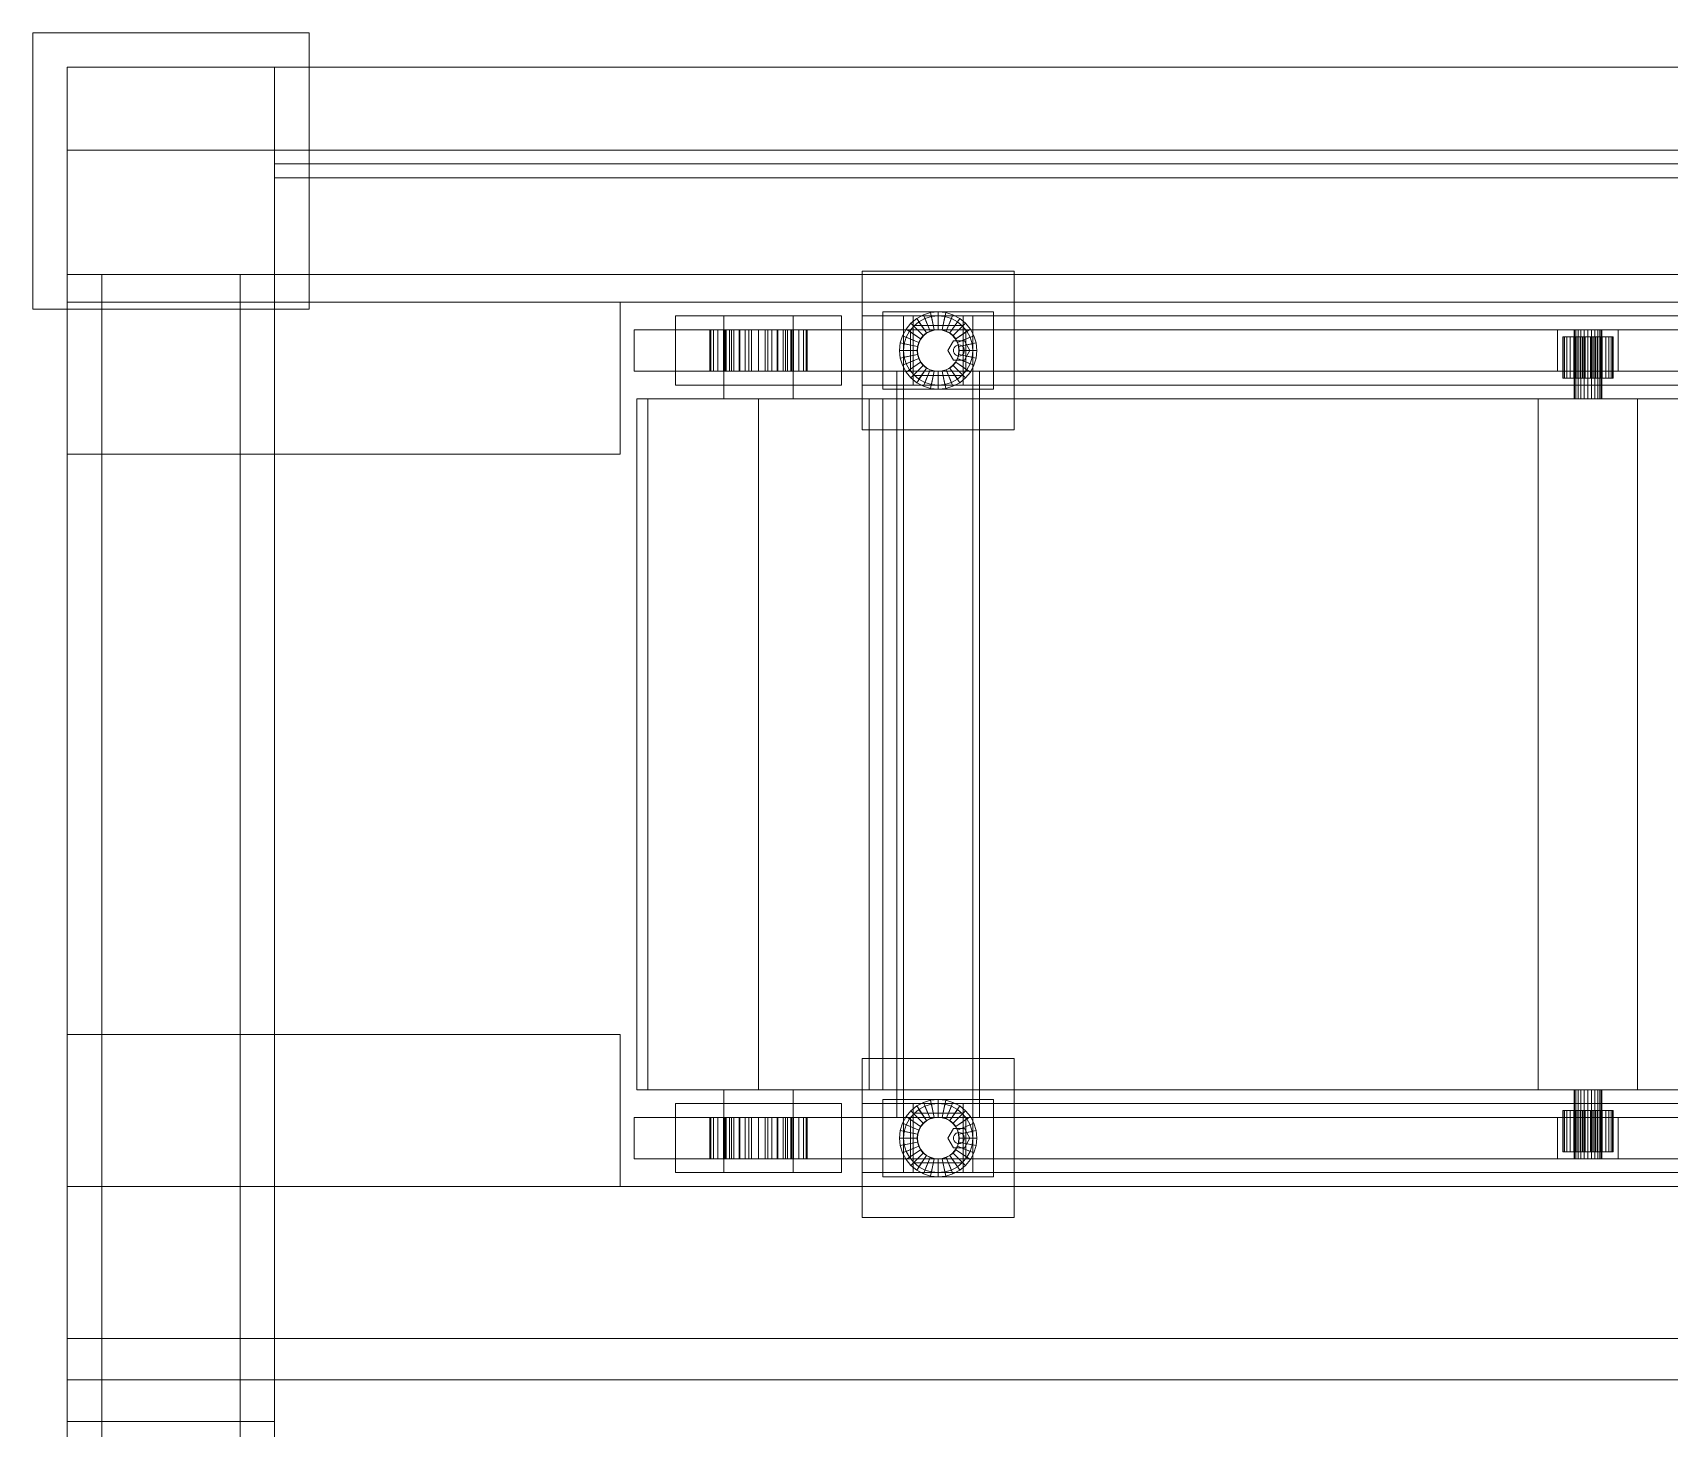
# Model space of a CAD drawing. Header units: millimetres. Extents: x -1970 to 59977, y -65068 to 6837.
# Drawn here: x -25 to 1159, y -59000 to -57990 of the extents above; entities that cross this region are included whole.
import ezdxf

# ---------------------------------------------------------------- set-up
doc = ezdxf.new("R2010")
doc.units = ezdxf.units.MM
doc.layers.add('R22_BASE_superior', color=7, linetype='Continuous', lineweight=0)

msp = doc.modelspace()

# ---------------------------------------------------------------- linework, layer by layer
at = {"layer": 'R22_BASE_superior'}
for p, q in [((-25, -58190), (-25, -57990)), ((-25, -57990), (175, -57990)), ((175, -58190), (175, -57990)), ((0, -58165), (0, -58015)), ((0, -58015), (150, -58015)), ((0, -58995), (0, -58015)), ((0, -58075), (0, -58015)), ((0, -58015), (2200, -58015)), ((150, -58165), (150, -58015)), ((150, -58015), (2050, -58015)), ((0, -58295), (0, -58075)), ((0, -58075), (2200, -58075)), ((0, -58185), (0, -58075)), ((150, -58095), (150, -58085)), ((150, -58085), (2050, -58085)), ((150, -58095), (2050, -58095)), ((575, -58277.5), (575, -58162.5)), ((575, -58162.5), (685, -58162.5)), ((685, -58162.5), (685, -58277.5)), ((0, -59835), (0, -58165)), ((0, -58165), (150, -58165)), ((25, -59225.639), (25, -58165)), ((25, -58165), (125, -58165)), ((25, -59179.804), (25, -58165)), ((125, -59225.639), (125, -58165)), ((125, -59179.804), (125, -58165)), ((150, -59835), (150, -58165)), ((150, -58995), (150, -58165)), ((150, -58295), (150, -58165)), ((150, -58165), (2050, -58165)), ((2200, -58185), (0, -58185)), ((400, -58295), (400, -58185)), ((400, -58185), (2200, -58185)), ((400, -58185), (2050, -58185)), ((-25, -58190), (175, -58190)), ((440, -58245), (440, -58195)), ((440, -58195), (560, -58195)), ((475, -58195), (477.476, -58195)), ((475, -58195), (475, -58255)), ((477.476, -58195), (484.413, -58195)), ((484.413, -58195), (494.437, -58195)), ((494.437, -58195), (505.563, -58195)), ((505.563, -58195), (515.587, -58195)), ((515.587, -58195), (522.524, -58195)), ((522.524, -58195), (525, -58195)), ((525, -58195), (525, -58255)), ((560, -58195), (560, -58245)), ((575, -58245), (575, -58195)), ((575, -58195), (2555, -58195)), ((590, -58248), (590, -58192)), ((590, -58192), (670, -58192)), ((605, -58245), (605, -58195)), ((605, -58195), (612, -58195)), ((614.444, -58196.719), (610.201, -58200.201)), ((612, -58195), (612, -58245)), ((612, -58202), (612, -58195)), ((612, -58195), (648, -58195)), ((619.285, -58194.131), (614.444, -58196.719)), ((614.444, -58196.719), (621.528, -58207.32)), ((620.433, -58196.903), (616.111, -58199.213)), ((624.537, -58192.538), (619.285, -58194.131)), ((619.285, -58194.131), (624.164, -58205.911)), ((625.123, -58195.48), (620.433, -58196.903)), ((620.433, -58196.903), (624.164, -58205.911)), ((630, -58192), (624.537, -58192.538)), ((624.537, -58192.538), (627.025, -58205.043)), ((630, -58195), (625.123, -58195.48)), ((625.123, -58195.48), (627.025, -58205.043)), ((635.463, -58192.538), (630, -58192)), ((630, -58192), (630, -58204.75)), ((634.877, -58195.48), (630, -58195)), ((630, -58195), (630, -58204.75)), ((635.463, -58192.538), (632.975, -58205.043)), ((634.877, -58195.48), (632.975, -58205.043)), ((639.567, -58196.903), (634.877, -58195.48)), ((640.715, -58194.131), (635.463, -58192.538)), ((640.715, -58194.131), (635.836, -58205.911)), ((639.567, -58196.903), (635.836, -58205.911)), ((645.556, -58196.719), (638.472, -58207.32)), ((643.889, -58199.213), (639.567, -58196.903)), ((645.556, -58196.719), (640.715, -58194.131)), ((649.799, -58200.201), (645.556, -58196.719)), ((648, -58245), (648, -58195)), ((648, -58195), (655, -58195)), ((648, -58195), (648, -58202)), ((655, -58195), (655, -58245)), ((670, -58192), (670, -58248)), ((410, -58235), (410, -58205)), ((410, -58205), (2700, -58205)), ((465.427, -58205), (464.75, -58205)), ((464.75, -58205), (474.75, -58205)), ((464.75, -58235), (464.75, -58205)), ((467.433, -58205), (465.427, -58205)), ((465.427, -58205), (475.235, -58205)), ((465.427, -58235), (465.427, -58205)), ((470.691, -58205), (467.433, -58205)), ((467.433, -58205), (476.672, -58205)), ((467.433, -58235), (467.433, -58205)), ((475.074, -58205), (470.691, -58205)), ((470.691, -58205), (479.005, -58205)), ((470.691, -58235), (470.691, -58205)), ((474.75, -58205), (475.235, -58205)), ((474.75, -58205), (474.75, -58235)), ((480.416, -58205), (475.074, -58205)), ((475.074, -58205), (482.146, -58205)), ((475.074, -58235), (475.074, -58205)), ((475.235, -58205), (476.672, -58205)), ((475.235, -58205), (475.235, -58235)), ((476, -58235), (476, -58205)), ((476, -58205), (524, -58205)), ((476.672, -58205), (479.005, -58205)), ((476.672, -58205), (476.672, -58235)), ((479.005, -58205), (482.146, -58205)), ((479.005, -58205), (479.005, -58235)), ((486.51, -58205), (480.416, -58205)), ((480.416, -58205), (485.972, -58205)), ((480.416, -58235), (480.416, -58205)), ((482.146, -58205), (485.972, -58205)), ((482.146, -58205), (482.146, -58235)), ((485.972, -58205), (490.337, -58205)), ((485.972, -58205), (485.972, -58235)), ((493.123, -58205), (486.51, -58205)), ((486.51, -58205), (490.337, -58205)), ((486.51, -58235), (486.51, -58205)), ((490.337, -58205), (495.074, -58205)), ((490.337, -58205), (490.337, -58235)), ((500, -58205), (493.123, -58205)), ((493.123, -58205), (495.074, -58205)), ((493.123, -58235), (493.123, -58205)), ((495.074, -58205), (500, -58205)), ((495.074, -58205), (495.074, -58235)), ((506.877, -58205), (500, -58205)), ((500, -58205), (504.926, -58205)), ((500, -58205), (500, -58235)), ((506.877, -58205), (504.926, -58205)), ((504.926, -58205), (509.663, -58205)), ((504.926, -58205), (504.926, -58235)), ((513.49, -58205), (506.877, -58205)), ((506.877, -58235), (506.877, -58205)), ((513.49, -58205), (509.663, -58205)), ((509.663, -58205), (514.028, -58205)), ((509.663, -58205), (509.663, -58235)), ((519.584, -58205), (513.49, -58205)), ((513.49, -58235), (513.49, -58205)), ((519.584, -58205), (514.028, -58205)), ((514.028, -58205), (517.854, -58205)), ((514.028, -58205), (514.028, -58235)), ((524.926, -58205), (517.854, -58205)), ((517.854, -58205), (520.995, -58205)), ((517.854, -58205), (517.854, -58235)), ((524.926, -58205), (519.584, -58205)), ((519.584, -58235), (519.584, -58205)), ((529.309, -58205), (520.995, -58205)), ((520.995, -58205), (523.328, -58205)), ((520.995, -58205), (520.995, -58235)), ((532.567, -58205), (523.328, -58205)), ((523.328, -58205), (524.765, -58205)), ((523.328, -58205), (523.328, -58235)), ((524, -58205), (524, -58235)), ((534.573, -58205), (524.765, -58205)), ((524.765, -58205), (525.25, -58205)), ((524.765, -58205), (524.765, -58235)), ((529.309, -58205), (524.926, -58205)), ((524.926, -58235), (524.926, -58205)), ((525.25, -58205), (535.25, -58205)), ((525.25, -58235), (525.25, -58205)), ((532.567, -58205), (529.309, -58205)), ((529.309, -58235), (529.309, -58205)), ((534.573, -58205), (532.567, -58205)), ((532.567, -58235), (532.567, -58205)), ((535.25, -58205), (534.573, -58205)), ((534.573, -58235), (534.573, -58205)), ((535.25, -58205), (535.25, -58235)), ((604.131, -58209.285), (602.538, -58214.537)), ((606.719, -58204.444), (604.131, -58209.285)), ((604.131, -58209.285), (615.911, -58214.164)), ((605, -58805), (605, -58205)), ((605, -58205), (655, -58205)), ((606.903, -58210.433), (605.48, -58215.123)), ((610.201, -58200.201), (606.719, -58204.444)), ((606.719, -58204.444), (617.32, -58211.528)), ((609.213, -58206.111), (606.903, -58210.433)), ((606.903, -58210.433), (615.911, -58214.164)), ((612.322, -58202.322), (609.213, -58206.111)), ((609.213, -58206.111), (617.32, -58211.528)), ((610, -58235), (610, -58205)), ((610, -58205), (650, -58205)), ((610.201, -58200.201), (619.217, -58209.217)), ((648, -58202), (612, -58202)), ((616.111, -58199.213), (612.322, -58202.322)), ((612.322, -58202.322), (619.217, -58209.217)), ((616.111, -58199.213), (621.528, -58207.32)), ((617.32, -58211.528), (619.217, -58209.217)), ((617.528, -58211.666), (619.393, -58209.393)), ((619.217, -58209.217), (621.528, -58207.32)), ((619.393, -58209.393), (621.666, -58207.528)), ((621.528, -58207.32), (624.164, -58205.911)), ((621.666, -58207.528), (624.26, -58206.142)), ((624.164, -58205.911), (627.025, -58205.043)), ((624.26, -58206.142), (627.074, -58205.288)), ((627.025, -58205.043), (630, -58204.75)), ((627.074, -58205.288), (630, -58205)), ((630, -58204.75), (632.975, -58205.043)), ((630, -58205), (632.926, -58205.288)), ((632.926, -58205.288), (635.74, -58206.142)), ((632.975, -58205.043), (635.836, -58205.911)), ((635.74, -58206.142), (638.334, -58207.528)), ((635.836, -58205.911), (638.472, -58207.32)), ((638.334, -58207.528), (640.607, -58209.393)), ((643.889, -58199.213), (638.472, -58207.32)), ((638.472, -58207.32), (640.783, -58209.217)), ((640.607, -58209.393), (642.472, -58211.666)), ((649.799, -58200.201), (640.783, -58209.217)), ((647.678, -58202.322), (640.783, -58209.217)), ((640.783, -58209.217), (642.68, -58211.528)), ((653.281, -58204.444), (642.68, -58211.528)), ((650.787, -58206.111), (642.68, -58211.528)), ((647.678, -58202.322), (643.889, -58199.213)), ((655.869, -58209.285), (644.089, -58214.164)), ((653.097, -58210.433), (644.089, -58214.164)), ((650.787, -58206.111), (647.678, -58202.322)), ((653.281, -58204.444), (649.799, -58200.201)), ((650, -58205), (650, -58235)), ((653.097, -58210.433), (650.787, -58206.111)), ((654.52, -58215.123), (653.097, -58210.433)), ((655.869, -58209.285), (653.281, -58204.444)), ((655, -58205), (655, -58805)), ((657.462, -58214.537), (655.869, -58209.285)), ((1078, -58235), (1078, -58205)), ((1078, -58205), (1122, -58205)), ((1082.101, -58210), (1081.75, -58210)), ((1081.75, -58210), (1089.75, -58210)), ((1081.75, -58240), (1081.75, -58210)), ((1083.139, -58210), (1082.101, -58210)), ((1082.101, -58210), (1089.947, -58210)), ((1082.101, -58240), (1082.101, -58210)), ((1084.826, -58210), (1083.139, -58210)), ((1083.139, -58210), (1090.53, -58210)), ((1083.139, -58240), (1083.139, -58210)), ((1087.095, -58210), (1084.826, -58210)), ((1084.826, -58210), (1091.477, -58210)), ((1084.826, -58240), (1084.826, -58210)), ((1089.861, -58210), (1087.095, -58210)), ((1087.095, -58210), (1092.752, -58210)), ((1087.095, -58240), (1087.095, -58210)), ((1089.75, -58210), (1089.947, -58210)), ((1089.75, -58210), (1089.75, -58240)), ((1093.016, -58210), (1089.861, -58210)), ((1089.861, -58210), (1094.305, -58210)), ((1089.861, -58240), (1089.861, -58210)), ((1089.947, -58210), (1090.53, -58210)), ((1089.947, -58210), (1089.947, -58240)), ((1090.341, -58205), (1090, -58205)), ((1090, -58205), (1090, -58255)), ((1091.34, -58205), (1090.341, -58205)), ((1090.341, -58205), (1090.341, -58255)), ((1090.53, -58210), (1091.477, -58210)), ((1090.53, -58210), (1090.53, -58240)), ((1092.929, -58205), (1091.34, -58205)), ((1091.34, -58205), (1091.34, -58255)), ((1091.477, -58210), (1092.752, -58210)), ((1091.477, -58210), (1091.477, -58240)), ((1092.752, -58210), (1094.305, -58210)), ((1092.752, -58210), (1092.752, -58240)), ((1095, -58205), (1092.929, -58205)), ((1092.929, -58205), (1092.929, -58255)), ((1096.44, -58210), (1093.016, -58210)), ((1093.016, -58210), (1096.077, -58210)), ((1093.016, -58240), (1093.016, -58210)), ((1094.305, -58210), (1096.077, -58210)), ((1094.305, -58210), (1094.305, -58240)), ((1097.412, -58205), (1095, -58205)), ((1095, -58205), (1095, -58255)), ((1096.077, -58210), (1098, -58210)), ((1096.077, -58210), (1096.077, -58240)), ((1100, -58210), (1096.44, -58210)), ((1096.44, -58210), (1098, -58210)), ((1096.44, -58240), (1096.44, -58210)), ((1100, -58205), (1097.412, -58205)), ((1097.412, -58205), (1097.412, -58255)), ((1098, -58210), (1100, -58210)), ((1098, -58210), (1098, -58240)), ((1102.588, -58205), (1100, -58205)), ((1100, -58205), (1100, -58255)), ((1103.56, -58210), (1100, -58210)), ((1100, -58210), (1102, -58210)), ((1100, -58210), (1100, -58240)), ((1103.56, -58210), (1102, -58210)), ((1102, -58210), (1103.923, -58210)), ((1102, -58210), (1102, -58240)), ((1105, -58205), (1102.588, -58205)), ((1102.588, -58205), (1102.588, -58255)), ((1106.984, -58210), (1103.56, -58210)), ((1103.56, -58240), (1103.56, -58210)), ((1106.984, -58210), (1103.923, -58210)), ((1103.923, -58210), (1105.695, -58210)), ((1103.923, -58210), (1103.923, -58240)), ((1107.071, -58205), (1105, -58205)), ((1105, -58205), (1105, -58255)), ((1110.139, -58210), (1105.695, -58210)), ((1105.695, -58210), (1107.248, -58210)), ((1105.695, -58210), (1105.695, -58240)), ((1110.139, -58210), (1106.984, -58210)), ((1106.984, -58240), (1106.984, -58210)), ((1108.66, -58205), (1107.071, -58205)), ((1107.071, -58205), (1107.071, -58255)), ((1112.905, -58210), (1107.248, -58210)), ((1107.248, -58210), (1108.523, -58210)), ((1107.248, -58210), (1107.248, -58240)), ((1115.174, -58210), (1108.523, -58210)), ((1108.523, -58210), (1109.47, -58210)), ((1108.523, -58210), (1108.523, -58240)), ((1109.659, -58205), (1108.66, -58205)), ((1108.66, -58205), (1108.66, -58255)), ((1116.861, -58210), (1109.47, -58210)), ((1109.47, -58210), (1110.053, -58210)), ((1109.47, -58210), (1109.47, -58240)), ((1109.659, -58205), (1110, -58205)), ((1109.659, -58205), (1109.659, -58255)), ((1110, -58255), (1110, -58205)), ((1117.899, -58210), (1110.053, -58210)), ((1110.053, -58210), (1110.25, -58210)), ((1110.053, -58210), (1110.053, -58240)), ((1112.905, -58210), (1110.139, -58210)), ((1110.139, -58240), (1110.139, -58210)), ((1110.25, -58210), (1118.25, -58210)), ((1110.25, -58240), (1110.25, -58210)), ((1115.174, -58210), (1112.905, -58210)), ((1112.905, -58240), (1112.905, -58210)), ((1116.861, -58210), (1115.174, -58210)), ((1115.174, -58240), (1115.174, -58210)), ((1117.899, -58210), (1116.861, -58210)), ((1116.861, -58240), (1116.861, -58210)), ((1118.25, -58210), (1117.899, -58210)), ((1117.899, -58240), (1117.899, -58210)), ((1118.25, -58210), (1118.25, -58240)), ((1122, -58205), (1122, -58235)), ((602.538, -58214.537), (602, -58220)), ((602, -58220), (614.75, -58220)), ((602, -58220), (602.538, -58225.463)), ((602.538, -58214.537), (615.043, -58217.025)), ((605.48, -58215.123), (605, -58220)), ((605, -58220), (614.75, -58220)), ((605, -58220), (605.48, -58224.877)), ((605.48, -58215.123), (615.043, -58217.025)), ((614.75, -58220), (615.043, -58217.025)), ((615.043, -58222.975), (614.75, -58220)), ((615, -58220), (615.288, -58217.074)), ((615.288, -58222.926), (615, -58220)), ((615.043, -58217.025), (615.911, -58214.164)), ((615.288, -58217.074), (616.142, -58214.26)), ((615.911, -58214.164), (617.32, -58211.528)), ((616.142, -58214.26), (617.528, -58211.666)), ((637, -58220), (641, -58213.072)), ((641, -58226.928), (637, -58220)), ((641, -58213.072), (649, -58213.072)), ((641, -58220), (641.136, -58218.965)), ((641.136, -58221.035), (641, -58220)), ((641.136, -58218.965), (641.536, -58218)), ((641.536, -58222), (641.136, -58221.035)), ((641.536, -58218), (642.172, -58217.172)), ((642.172, -58222.828), (641.536, -58222)), ((642.172, -58217.172), (643, -58216.536)), ((642.472, -58211.666), (643.858, -58214.26)), ((642.68, -58211.528), (644.089, -58214.164)), ((643, -58216.536), (643.965, -58216.136)), ((643.858, -58214.26), (644.712, -58217.074)), ((643.965, -58216.136), (645, -58216)), ((644.089, -58214.164), (644.957, -58217.025)), ((644.712, -58217.074), (645, -58220)), ((645, -58220), (644.712, -58222.926)), ((657.462, -58214.537), (644.957, -58217.025)), ((654.52, -58215.123), (644.957, -58217.025)), ((644.957, -58217.025), (645.25, -58220)), ((645.25, -58220), (644.957, -58222.975)), ((645, -58216), (646.035, -58216.136)), ((645.25, -58220), (655, -58220)), ((645.25, -58220), (658, -58220)), ((646.035, -58216.136), (647, -58216.536)), ((647, -58216.536), (647.828, -58217.172)), ((647.828, -58217.172), (648.464, -58218)), ((648.464, -58222), (647.828, -58222.828)), ((648.464, -58218), (648.864, -58218.965)), ((648.864, -58221.035), (648.464, -58222)), ((648.864, -58218.965), (649, -58220)), ((649, -58220), (648.864, -58221.035)), ((649, -58213.072), (653, -58220)), ((653, -58220), (649, -58226.928)), ((655, -58220), (654.52, -58215.123)), ((654.52, -58224.877), (655, -58220)), ((658, -58220), (657.462, -58214.537)), ((657.462, -58225.463), (658, -58220)), ((602.538, -58225.463), (615.043, -58222.975)), ((602.538, -58225.463), (604.131, -58230.715)), ((604.131, -58230.715), (615.911, -58225.836)), ((604.131, -58230.715), (606.719, -58235.556)), ((605.48, -58224.877), (615.043, -58222.975)), ((605.48, -58224.877), (606.903, -58229.567)), ((606.719, -58235.556), (617.32, -58228.472)), ((606.903, -58229.567), (615.911, -58225.836)), ((606.903, -58229.567), (609.213, -58233.889)), ((609.213, -58233.889), (617.32, -58228.472)), ((609.213, -58233.889), (612.322, -58237.678)), ((610.201, -58239.799), (619.217, -58230.783)), ((612.322, -58237.678), (619.217, -58230.783)), ((614.444, -58243.281), (621.528, -58232.68)), ((615.911, -58225.836), (615.043, -58222.975)), ((616.142, -58225.74), (615.288, -58222.926)), ((617.32, -58228.472), (615.911, -58225.836)), ((616.111, -58240.787), (621.528, -58232.68)), ((617.528, -58228.334), (616.142, -58225.74)), ((619.217, -58230.783), (617.32, -58228.472)), ((619.393, -58230.607), (617.528, -58228.334)), ((621.528, -58232.68), (619.217, -58230.783)), ((619.285, -58245.869), (624.164, -58234.089)), ((621.666, -58232.472), (619.393, -58230.607)), ((620.433, -58243.097), (624.164, -58234.089)), ((624.164, -58234.089), (621.528, -58232.68)), ((624.26, -58233.858), (621.666, -58232.472)), ((627.025, -58234.957), (624.164, -58234.089)), ((627.074, -58234.712), (624.26, -58233.858)), ((635.74, -58233.858), (632.926, -58234.712)), ((635.836, -58234.089), (632.975, -58234.957)), ((638.334, -58232.472), (635.74, -58233.858)), ((638.472, -58232.68), (635.836, -58234.089)), ((639.567, -58243.097), (635.836, -58234.089)), ((640.715, -58245.869), (635.836, -58234.089)), ((640.607, -58230.607), (638.334, -58232.472)), ((640.783, -58230.783), (638.472, -58232.68)), ((643.889, -58240.787), (638.472, -58232.68)), ((645.556, -58243.281), (638.472, -58232.68)), ((642.472, -58228.334), (640.607, -58230.607)), ((642.68, -58228.472), (640.783, -58230.783)), ((647.678, -58237.678), (640.783, -58230.783)), ((649.799, -58239.799), (640.783, -58230.783)), ((649, -58226.928), (641, -58226.928)), ((643, -58223.464), (642.172, -58222.828)), ((643.858, -58225.74), (642.472, -58228.334)), ((644.089, -58225.836), (642.68, -58228.472)), ((650.787, -58233.889), (642.68, -58228.472)), ((653.281, -58235.556), (642.68, -58228.472)), ((643.965, -58223.864), (643, -58223.464)), ((644.712, -58222.926), (643.858, -58225.74)), ((645, -58224), (643.965, -58223.864)), ((644.957, -58222.975), (644.089, -58225.836)), ((653.097, -58229.567), (644.089, -58225.836)), ((655.869, -58230.715), (644.089, -58225.836)), ((654.52, -58224.877), (644.957, -58222.975)), ((657.462, -58225.463), (644.957, -58222.975)), ((646.035, -58223.864), (645, -58224)), ((647, -58223.464), (646.035, -58223.864)), ((647.828, -58222.828), (647, -58223.464)), ((647.678, -58237.678), (650.787, -58233.889)), ((650.787, -58233.889), (653.097, -58229.567)), ((653.097, -58229.567), (654.52, -58224.877)), ((653.281, -58235.556), (655.869, -58230.715)), ((655.869, -58230.715), (657.462, -58225.463)), ((2700, -58235), (410, -58235)), ((560, -58245), (440, -58245)), ((474.75, -58235), (464.75, -58235)), ((464.75, -58235), (465.427, -58235)), ((475.235, -58235), (465.427, -58235)), ((465.427, -58235), (467.433, -58235)), ((476.672, -58235), (467.433, -58235)), ((467.433, -58235), (470.691, -58235)), ((479.005, -58235), (470.691, -58235)), ((470.691, -58235), (475.074, -58235)), ((475.235, -58235), (474.75, -58235)), ((482.146, -58235), (475.074, -58235)), ((475.074, -58235), (480.416, -58235)), ((476.672, -58235), (475.235, -58235)), ((524, -58235), (476, -58235)), ((479.005, -58235), (476.672, -58235)), ((482.146, -58235), (479.005, -58235)), ((485.972, -58235), (480.416, -58235)), ((480.416, -58235), (486.51, -58235)), ((485.972, -58235), (482.146, -58235)), ((490.337, -58235), (485.972, -58235)), ((490.337, -58235), (486.51, -58235)), ((486.51, -58235), (493.123, -58235)), ((495.074, -58235), (490.337, -58235)), ((495.074, -58235), (493.123, -58235)), ((493.123, -58235), (500, -58235)), ((500, -58235), (495.074, -58235)), ((504.926, -58235), (500, -58235)), ((500, -58235), (506.877, -58235)), ((509.663, -58235), (504.926, -58235)), ((504.926, -58235), (506.877, -58235)), ((506.877, -58235), (513.49, -58235)), ((514.028, -58235), (509.663, -58235)), ((509.663, -58235), (513.49, -58235)), ((513.49, -58235), (519.584, -58235)), ((517.854, -58235), (514.028, -58235)), ((514.028, -58235), (519.584, -58235)), ((520.995, -58235), (517.854, -58235)), ((517.854, -58235), (524.926, -58235)), ((519.584, -58235), (524.926, -58235)), ((523.328, -58235), (520.995, -58235)), ((520.995, -58235), (529.309, -58235)), ((524.765, -58235), (523.328, -58235)), ((523.328, -58235), (532.567, -58235)), ((525.25, -58235), (524.765, -58235)), ((524.765, -58235), (534.573, -58235)), ((524.926, -58235), (529.309, -58235)), ((535.25, -58235), (525.25, -58235)), ((529.309, -58235), (532.567, -58235)), ((532.567, -58235), (534.573, -58235)), ((534.573, -58235), (535.25, -58235)), ((2555, -58245), (575, -58245)), ((600, -58775), (600, -58235)), ((600, -58235), (660, -58235)), ((612, -58245), (605, -58245)), ((606.719, -58235.556), (610.201, -58239.799)), ((650, -58235), (610, -58235)), ((610.201, -58239.799), (614.444, -58243.281)), ((612, -58245), (612, -58238)), ((612, -58238), (648, -58238)), ((648, -58245), (612, -58245)), ((612.322, -58237.678), (616.111, -58240.787)), ((614.444, -58243.281), (619.285, -58245.869)), ((616.111, -58240.787), (620.433, -58243.097)), ((619.285, -58245.869), (624.537, -58247.462)), ((620.433, -58243.097), (625.123, -58244.52)), ((624.537, -58247.462), (627.025, -58234.957)), ((625.123, -58244.52), (627.025, -58234.957)), ((625.123, -58244.52), (630, -58245)), ((630, -58235.25), (627.025, -58234.957)), ((630, -58235), (627.074, -58234.712)), ((632.926, -58234.712), (630, -58235)), ((632.975, -58234.957), (630, -58235.25)), ((630, -58245), (630, -58235.25)), ((630, -58248), (630, -58235.25)), ((630, -58245), (634.877, -58244.52)), ((634.877, -58244.52), (632.975, -58234.957)), ((635.463, -58247.462), (632.975, -58234.957)), ((634.877, -58244.52), (639.567, -58243.097)), ((635.463, -58247.462), (640.715, -58245.869)), ((639.567, -58243.097), (643.889, -58240.787)), ((640.715, -58245.869), (645.556, -58243.281)), ((643.889, -58240.787), (647.678, -58237.678)), ((645.556, -58243.281), (649.799, -58239.799)), ((648, -58238), (648, -58245)), ((655, -58245), (648, -58245)), ((649.799, -58239.799), (653.281, -58235.556)), ((660, -58235), (660, -58775)), ((1122, -58235), (1078, -58235)), ((1089.75, -58240), (1081.75, -58240)), ((1081.75, -58240), (1082.101, -58240)), ((1089.947, -58240), (1082.101, -58240)), ((1082.101, -58240), (1083.139, -58240)), ((1090.53, -58240), (1083.139, -58240)), ((1083.139, -58240), (1084.826, -58240)), ((1091.477, -58240), (1084.826, -58240)), ((1084.826, -58240), (1087.095, -58240)), ((1092.752, -58240), (1087.095, -58240)), ((1087.095, -58240), (1089.861, -58240)), ((1089.947, -58240), (1089.75, -58240)), ((1094.305, -58240), (1089.861, -58240)), ((1089.861, -58240), (1093.016, -58240)), ((1090.53, -58240), (1089.947, -58240)), ((1091.477, -58240), (1090.53, -58240)), ((1092.752, -58240), (1091.477, -58240)), ((1094.305, -58240), (1092.752, -58240)), ((1096.077, -58240), (1093.016, -58240)), ((1093.016, -58240), (1096.44, -58240)), ((1096.077, -58240), (1094.305, -58240)), ((1098, -58240), (1096.077, -58240)), ((1098, -58240), (1096.44, -58240)), ((1096.44, -58240), (1100, -58240)), ((1100, -58240), (1098, -58240)), ((1102, -58240), (1100, -58240)), ((1100, -58240), (1103.56, -58240)), ((1103.923, -58240), (1102, -58240)), ((1102, -58240), (1103.56, -58240)), ((1103.56, -58240), (1106.984, -58240)), ((1105.695, -58240), (1103.923, -58240)), ((1103.923, -58240), (1106.984, -58240)), ((1107.248, -58240), (1105.695, -58240)), ((1105.695, -58240), (1110.139, -58240)), ((1106.984, -58240), (1110.139, -58240)), ((1108.523, -58240), (1107.248, -58240)), ((1107.248, -58240), (1112.905, -58240)), ((1109.47, -58240), (1108.523, -58240)), ((1108.523, -58240), (1115.174, -58240)), ((1110.053, -58240), (1109.47, -58240)), ((1109.47, -58240), (1116.861, -58240)), ((1110.25, -58240), (1110.053, -58240)), ((1110.053, -58240), (1117.899, -58240)), ((1110.139, -58240), (1112.905, -58240)), ((1118.25, -58240), (1110.25, -58240)), ((1112.905, -58240), (1115.174, -58240)), ((1115.174, -58240), (1116.861, -58240)), ((1116.861, -58240), (1117.899, -58240)), ((1117.899, -58240), (1118.25, -58240)), ((412, -58755), (412, -58255)), ((412, -58255), (414.206, -58255)), ((414.206, -58255), (420.715, -58255)), ((420, -58255), (422.325, -58255)), ((420, -58255), (420, -58755)), ((422.006, -58255), (420, -58255)), ((420.715, -58255), (431.199, -58255)), ((427.922, -58255), (422.006, -58255)), ((422.325, -58255), (429.164, -58255)), ((437.453, -58255), (427.922, -58255)), ((429.164, -58255), (440.119, -58255)), ((431.199, -58255), (445.133, -58255)), ((450.121, -58255), (437.453, -58255)), ((440.119, -58255), (454.555, -58255)), ((445.133, -58255), (461.818, -58255)), ((465.289, -58255), (450.121, -58255)), ((454.555, -58255), (471.632, -58255)), ((461.818, -58255), (480.418, -58255)), ((482.198, -58255), (465.289, -58255)), ((471.632, -58255), (490.357, -58255)), ((477.476, -58255), (475, -58255)), ((484.413, -58255), (477.476, -58255)), ((480.418, -58255), (500, -58255)), ((500, -58255), (482.198, -58255)), ((494.437, -58255), (484.413, -58255)), ((490.357, -58255), (509.643, -58255)), ((505.563, -58255), (494.437, -58255)), ((500, -58755), (500, -58255)), ((3000, -58255), (500, -58255)), ((515.587, -58255), (505.563, -58255)), ((509.643, -58255), (528.368, -58255)), ((522.524, -58255), (515.587, -58255)), ((525, -58255), (522.524, -58255)), ((528.368, -58255), (545.445, -58255)), ((545.445, -58255), (559.881, -58255)), ((559.881, -58255), (570.836, -58255)), ((570.836, -58255), (577.675, -58255)), ((577.675, -58255), (580, -58255)), ((580, -58255), (580, -58755)), ((670, -58248), (590, -58248)), ((590, -58755), (590, -58255)), ((590, -58255), (2910, -58255)), ((605, -58755), (605, -58255)), ((605, -58255), (655, -58255)), ((624.537, -58247.462), (630, -58248)), ((630, -58248), (635.463, -58247.462)), ((655, -58255), (655, -58755)), ((1064, -58255), (1067.565, -58255)), ((1064, -58255), (1064, -58755)), ((1067.565, -58255), (1077.554, -58255)), ((1077.554, -58255), (1091.989, -58255)), ((1090.341, -58255), (1090, -58255)), ((1091.34, -58255), (1090.341, -58255)), ((1092.929, -58255), (1091.34, -58255)), ((1091.989, -58255), (1108.011, -58255)), ((1095, -58255), (1092.929, -58255)), ((1097.412, -58255), (1095, -58255)), ((1100, -58255), (1097.412, -58255)), ((1102.588, -58255), (1100, -58255)), ((1105, -58255), (1102.588, -58255)), ((1107.071, -58255), (1105, -58255)), ((1108.66, -58255), (1107.071, -58255)), ((1108.011, -58255), (1122.446, -58255)), ((1109.659, -58255), (1108.66, -58255)), ((1110, -58255), (1109.659, -58255)), ((1122.446, -58255), (1132.435, -58255)), ((1132.435, -58255), (1136, -58255)), ((1136, -58255), (1136, -58755)), ((685, -58277.5), (575, -58277.5)), ((0, -58295), (150, -58295)), ((0, -58715), (0, -58295)), ((0, -58295), (400, -58295)), ((150, -58715), (150, -58295)), ((150, -58295), (400, -58295)), ((0, -58935), (0, -58715)), ((0, -58715), (150, -58715)), ((0, -58715), (400, -58715)), ((150, -58935), (150, -58715)), ((150, -58715), (400, -58715)), ((400, -58825), (400, -58715)), ((575, -58847.5), (575, -58732.5)), ((575, -58732.5), (685, -58732.5)), ((685, -58732.5), (685, -58847.5)), ((412, -58755), (414.206, -58755)), ((414.206, -58755), (420.715, -58755)), ((420, -58755), (422.325, -58755)), ((422.006, -58755), (420, -58755)), ((420.715, -58755), (431.199, -58755)), ((427.922, -58755), (422.006, -58755)), ((422.325, -58755), (429.164, -58755)), ((437.453, -58755), (427.922, -58755)), ((429.164, -58755), (440.119, -58755)), ((431.199, -58755), (445.133, -58755)), ((450.121, -58755), (437.453, -58755)), ((440.119, -58755), (454.555, -58755)), ((445.133, -58755), (461.818, -58755)), ((465.289, -58755), (450.121, -58755)), ((454.555, -58755), (471.632, -58755)), ((461.818, -58755), (480.418, -58755)), ((482.198, -58755), (465.289, -58755)), ((471.632, -58755), (490.357, -58755)), ((477.476, -58755), (475, -58755)), ((475, -58755), (475, -58815)), ((484.413, -58755), (477.476, -58755)), ((480.418, -58755), (500, -58755)), ((500, -58755), (482.198, -58755)), ((494.437, -58755), (484.413, -58755)), ((490.357, -58755), (509.643, -58755)), ((505.563, -58755), (494.437, -58755)), ((500, -58755), (3000, -58755)), ((515.587, -58755), (505.563, -58755)), ((509.643, -58755), (528.368, -58755)), ((522.524, -58755), (515.587, -58755)), ((525, -58755), (522.524, -58755)), ((525, -58755), (525, -58815)), ((528.368, -58755), (545.445, -58755)), ((545.445, -58755), (559.881, -58755)), ((559.881, -58755), (570.836, -58755)), ((570.836, -58755), (577.675, -58755)), ((577.675, -58755), (580, -58755)), ((2910, -58755), (590, -58755)), ((655, -58755), (605, -58755)), ((1064, -58755), (1067.565, -58755)), ((1067.565, -58755), (1077.554, -58755)), ((1077.554, -58755), (1091.989, -58755)), ((1090.341, -58755), (1090, -58755)), ((1090, -58755), (1090, -58805)), ((1091.34, -58755), (1090.341, -58755)), ((1090.341, -58755), (1090.341, -58805)), ((1092.929, -58755), (1091.34, -58755)), ((1091.34, -58755), (1091.34, -58805)), ((1091.989, -58755), (1108.011, -58755)), ((1095, -58755), (1092.929, -58755)), ((1092.929, -58755), (1092.929, -58805)), ((1097.412, -58755), (1095, -58755)), ((1095, -58755), (1095, -58805)), ((1100, -58755), (1097.412, -58755)), ((1097.412, -58755), (1097.412, -58805)), ((1102.588, -58755), (1100, -58755)), ((1100, -58755), (1100, -58805)), ((1105, -58755), (1102.588, -58755)), ((1102.588, -58755), (1102.588, -58805)), ((1107.071, -58755), (1105, -58755)), ((1105, -58755), (1105, -58805)), ((1108.66, -58755), (1107.071, -58755)), ((1107.071, -58755), (1107.071, -58805)), ((1108.011, -58755), (1122.446, -58755)), ((1109.659, -58755), (1108.66, -58755)), ((1108.66, -58755), (1108.66, -58805)), ((1109.659, -58755), (1110, -58755)), ((1109.659, -58755), (1109.659, -58805)), ((1110, -58805), (1110, -58755)), ((1122.446, -58755), (1132.435, -58755)), ((1132.435, -58755), (1136, -58755)), ((440, -58815), (440, -58765)), ((440, -58765), (560, -58765)), ((560, -58765), (560, -58815)), ((575, -58815), (575, -58765)), ((575, -58765), (2555, -58765)), ((590, -58818), (590, -58762)), ((590, -58762), (670, -58762)), ((605, -58815), (605, -58765)), ((605, -58765), (612, -58765)), ((614.444, -58766.719), (610.201, -58770.201)), ((612, -58765), (612, -58815)), ((612, -58772), (612, -58765)), ((612, -58765), (648, -58765)), ((619.285, -58764.131), (614.444, -58766.719)), ((614.444, -58766.719), (621.528, -58777.32)), ((620.433, -58766.903), (616.111, -58769.213)), ((624.537, -58762.538), (619.285, -58764.131)), ((619.285, -58764.131), (624.164, -58775.911)), ((625.123, -58765.48), (620.433, -58766.903)), ((620.433, -58766.903), (624.164, -58775.911)), ((630, -58762), (624.537, -58762.538)), ((624.537, -58762.538), (627.025, -58775.043)), ((630, -58765), (625.123, -58765.48)), ((625.123, -58765.48), (627.025, -58775.043)), ((635.463, -58762.538), (630, -58762)), ((630, -58762), (630, -58774.75)), ((634.877, -58765.48), (630, -58765)), ((630, -58765), (630, -58774.75)), ((635.463, -58762.538), (632.975, -58775.043)), ((634.877, -58765.48), (632.975, -58775.043)), ((639.567, -58766.903), (634.877, -58765.48)), ((640.715, -58764.131), (635.463, -58762.538)), ((640.715, -58764.131), (635.836, -58775.911)), ((639.567, -58766.903), (635.836, -58775.911)), ((645.556, -58766.719), (638.472, -58777.32)), ((643.889, -58769.213), (639.567, -58766.903)), ((645.556, -58766.719), (640.715, -58764.131)), ((649.799, -58770.201), (645.556, -58766.719)), ((648, -58815), (648, -58765)), ((648, -58765), (655, -58765)), ((648, -58765), (648, -58772)), ((655, -58765), (655, -58815)), ((670, -58762), (670, -58818)), ((410, -58805), (410, -58775)), ((410, -58775), (2700, -58775)), ((465.427, -58775), (464.75, -58775)), ((464.75, -58775), (474.75, -58775)), ((464.75, -58805), (464.75, -58775)), ((467.433, -58775), (465.427, -58775)), ((465.427, -58775), (475.235, -58775)), ((465.427, -58805), (465.427, -58775)), ((470.691, -58775), (467.433, -58775)), ((467.433, -58775), (476.672, -58775)), ((467.433, -58805), (467.433, -58775)), ((475.074, -58775), (470.691, -58775)), ((470.691, -58775), (479.005, -58775)), ((470.691, -58805), (470.691, -58775)), ((474.75, -58775), (475.235, -58775)), ((474.75, -58775), (474.75, -58805)), ((480.416, -58775), (475.074, -58775)), ((475.074, -58775), (482.146, -58775)), ((475.074, -58805), (475.074, -58775)), ((475.235, -58775), (476.672, -58775)), ((475.235, -58775), (475.235, -58805)), ((476, -58805), (476, -58775)), ((476, -58775), (524, -58775)), ((476.672, -58775), (479.005, -58775)), ((476.672, -58775), (476.672, -58805)), ((479.005, -58775), (482.146, -58775)), ((479.005, -58775), (479.005, -58805)), ((486.51, -58775), (480.416, -58775)), ((480.416, -58775), (485.972, -58775)), ((480.416, -58805), (480.416, -58775)), ((482.146, -58775), (485.972, -58775)), ((482.146, -58775), (482.146, -58805)), ((485.972, -58775), (490.337, -58775)), ((485.972, -58775), (485.972, -58805)), ((493.123, -58775), (486.51, -58775)), ((486.51, -58775), (490.337, -58775)), ((486.51, -58805), (486.51, -58775)), ((490.337, -58775), (495.074, -58775)), ((490.337, -58775), (490.337, -58805)), ((500, -58775), (493.123, -58775)), ((493.123, -58775), (495.074, -58775)), ((493.123, -58805), (493.123, -58775)), ((495.074, -58775), (500, -58775)), ((495.074, -58775), (495.074, -58805)), ((506.877, -58775), (500, -58775)), ((500, -58775), (504.926, -58775)), ((500, -58775), (500, -58805)), ((506.877, -58775), (504.926, -58775)), ((504.926, -58775), (509.663, -58775)), ((504.926, -58775), (504.926, -58805)), ((513.49, -58775), (506.877, -58775)), ((506.877, -58805), (506.877, -58775)), ((513.49, -58775), (509.663, -58775)), ((509.663, -58775), (514.028, -58775)), ((509.663, -58775), (509.663, -58805)), ((519.584, -58775), (513.49, -58775)), ((513.49, -58805), (513.49, -58775)), ((519.584, -58775), (514.028, -58775)), ((514.028, -58775), (517.854, -58775)), ((514.028, -58775), (514.028, -58805)), ((524.926, -58775), (517.854, -58775)), ((517.854, -58775), (520.995, -58775)), ((517.854, -58775), (517.854, -58805)), ((524.926, -58775), (519.584, -58775)), ((519.584, -58805), (519.584, -58775)), ((529.309, -58775), (520.995, -58775)), ((520.995, -58775), (523.328, -58775)), ((520.995, -58775), (520.995, -58805)), ((532.567, -58775), (523.328, -58775)), ((523.328, -58775), (524.765, -58775)), ((523.328, -58775), (523.328, -58805)), ((524, -58775), (524, -58805)), ((534.573, -58775), (524.765, -58775)), ((524.765, -58775), (525.25, -58775)), ((524.765, -58775), (524.765, -58805)), ((529.309, -58775), (524.926, -58775)), ((524.926, -58805), (524.926, -58775)), ((525.25, -58775), (535.25, -58775)), ((525.25, -58805), (525.25, -58775)), ((532.567, -58775), (529.309, -58775)), ((529.309, -58805), (529.309, -58775)), ((534.573, -58775), (532.567, -58775)), ((532.567, -58805), (532.567, -58775)), ((535.25, -58775), (534.573, -58775)), ((534.573, -58805), (534.573, -58775)), ((535.25, -58775), (535.25, -58805)), ((660, -58775), (600, -58775)), ((606.719, -58774.444), (604.131, -58779.285)), ((610.201, -58770.201), (606.719, -58774.444)), ((606.719, -58774.444), (617.32, -58781.528)), ((609.213, -58776.111), (606.903, -58780.433)), ((612.322, -58772.322), (609.213, -58776.111)), ((609.213, -58776.111), (617.32, -58781.528)), ((610, -58805), (610, -58775)), ((610, -58775), (650, -58775)), ((610.201, -58770.201), (619.217, -58779.217)), ((648, -58772), (612, -58772)), ((616.111, -58769.213), (612.322, -58772.322)), ((612.322, -58772.322), (619.217, -58779.217)), ((616.111, -58769.213), (621.528, -58777.32)), ((619.217, -58779.217), (621.528, -58777.32)), ((619.393, -58779.393), (621.666, -58777.528)), ((621.528, -58777.32), (624.164, -58775.911)), ((621.666, -58777.528), (624.26, -58776.142)), ((624.164, -58775.911), (627.025, -58775.043)), ((624.26, -58776.142), (627.074, -58775.288)), ((627.025, -58775.043), (630, -58774.75)), ((627.074, -58775.288), (630, -58775)), ((630, -58774.75), (632.975, -58775.043)), ((630, -58775), (632.926, -58775.288)), ((632.926, -58775.288), (635.74, -58776.142)), ((632.975, -58775.043), (635.836, -58775.911)), ((635.74, -58776.142), (638.334, -58777.528)), ((635.836, -58775.911), (638.472, -58777.32)), ((638.334, -58777.528), (640.607, -58779.393)), ((643.889, -58769.213), (638.472, -58777.32)), ((638.472, -58777.32), (640.783, -58779.217)), ((649.799, -58770.201), (640.783, -58779.217)), ((647.678, -58772.322), (640.783, -58779.217)), ((653.281, -58774.444), (642.68, -58781.528)), ((650.787, -58776.111), (642.68, -58781.528)), ((647.678, -58772.322), (643.889, -58769.213)), ((650.787, -58776.111), (647.678, -58772.322)), ((653.281, -58774.444), (649.799, -58770.201)), ((650, -58775), (650, -58805)), ((653.097, -58780.433), (650.787, -58776.111)), ((655.869, -58779.285), (653.281, -58774.444)), ((1078, -58805), (1078, -58775)), ((1078, -58775), (1122, -58775)), ((1082.101, -58770), (1081.75, -58770)), ((1081.75, -58770), (1089.75, -58770)), ((1081.75, -58800), (1081.75, -58770)), ((1083.139, -58770), (1082.101, -58770)), ((1082.101, -58770), (1089.947, -58770)), ((1082.101, -58800), (1082.101, -58770)), ((1084.826, -58770), (1083.139, -58770)), ((1083.139, -58770), (1090.53, -58770)), ((1083.139, -58800), (1083.139, -58770)), ((1087.095, -58770), (1084.826, -58770)), ((1084.826, -58770), (1091.477, -58770)), ((1084.826, -58800), (1084.826, -58770)), ((1089.861, -58770), (1087.095, -58770)), ((1087.095, -58770), (1092.752, -58770)), ((1087.095, -58800), (1087.095, -58770)), ((1089.75, -58770), (1089.947, -58770)), ((1089.75, -58770), (1089.75, -58800)), ((1093.016, -58770), (1089.861, -58770)), ((1089.861, -58770), (1094.305, -58770)), ((1089.861, -58800), (1089.861, -58770)), ((1089.947, -58770), (1090.53, -58770)), ((1089.947, -58770), (1089.947, -58800)), ((1090.53, -58770), (1091.477, -58770)), ((1090.53, -58770), (1090.53, -58800)), ((1091.477, -58770), (1092.752, -58770)), ((1091.477, -58770), (1091.477, -58800)), ((1092.752, -58770), (1094.305, -58770)), ((1092.752, -58770), (1092.752, -58800)), ((1096.44, -58770), (1093.016, -58770)), ((1093.016, -58770), (1096.077, -58770)), ((1093.016, -58800), (1093.016, -58770)), ((1094.305, -58770), (1096.077, -58770)), ((1094.305, -58770), (1094.305, -58800)), ((1096.077, -58770), (1098, -58770)), ((1096.077, -58770), (1096.077, -58800)), ((1100, -58770), (1096.44, -58770)), ((1096.44, -58770), (1098, -58770)), ((1096.44, -58800), (1096.44, -58770)), ((1098, -58770), (1100, -58770)), ((1098, -58770), (1098, -58800)), ((1103.56, -58770), (1100, -58770)), ((1100, -58770), (1102, -58770)), ((1100, -58770), (1100, -58800)), ((1103.56, -58770), (1102, -58770)), ((1102, -58770), (1103.923, -58770)), ((1102, -58770), (1102, -58800)), ((1106.984, -58770), (1103.56, -58770)), ((1103.56, -58800), (1103.56, -58770)), ((1106.984, -58770), (1103.923, -58770)), ((1103.923, -58770), (1105.695, -58770)), ((1103.923, -58770), (1103.923, -58800)), ((1110.139, -58770), (1105.695, -58770)), ((1105.695, -58770), (1107.248, -58770)), ((1105.695, -58770), (1105.695, -58800)), ((1110.139, -58770), (1106.984, -58770)), ((1106.984, -58800), (1106.984, -58770)), ((1112.905, -58770), (1107.248, -58770)), ((1107.248, -58770), (1108.523, -58770)), ((1107.248, -58770), (1107.248, -58800)), ((1115.174, -58770), (1108.523, -58770)), ((1108.523, -58770), (1109.47, -58770)), ((1108.523, -58770), (1108.523, -58800)), ((1116.861, -58770), (1109.47, -58770)), ((1109.47, -58770), (1110.053, -58770)), ((1109.47, -58770), (1109.47, -58800)), ((1117.899, -58770), (1110.053, -58770)), ((1110.053, -58770), (1110.25, -58770)), ((1110.053, -58770), (1110.053, -58800)), ((1112.905, -58770), (1110.139, -58770)), ((1110.139, -58800), (1110.139, -58770)), ((1110.25, -58770), (1118.25, -58770)), ((1110.25, -58800), (1110.25, -58770)), ((1115.174, -58770), (1112.905, -58770)), ((1112.905, -58800), (1112.905, -58770)), ((1116.861, -58770), (1115.174, -58770)), ((1115.174, -58800), (1115.174, -58770)), ((1117.899, -58770), (1116.861, -58770)), ((1116.861, -58800), (1116.861, -58770)), ((1118.25, -58770), (1117.899, -58770)), ((1117.899, -58800), (1117.899, -58770)), ((1118.25, -58770), (1118.25, -58800)), ((1122, -58775), (1122, -58805)), ((602.538, -58784.537), (602, -58790)), ((602, -58790), (614.75, -58790)), ((602, -58790), (602.538, -58795.463)), ((604.131, -58779.285), (602.538, -58784.537)), ((602.538, -58784.537), (615.043, -58787.025)), ((604.131, -58779.285), (615.911, -58784.164)), ((605.48, -58785.123), (605, -58790)), ((605, -58790), (614.75, -58790)), ((605, -58790), (605.48, -58794.877)), ((606.903, -58780.433), (605.48, -58785.123)), ((605.48, -58785.123), (615.043, -58787.025)), ((606.903, -58780.433), (615.911, -58784.164)), ((614.75, -58790), (615.043, -58787.025)), ((615.043, -58792.975), (614.75, -58790)), ((615, -58790), (615.288, -58787.074)), ((615.288, -58792.926), (615, -58790)), ((615.043, -58787.025), (615.911, -58784.164)), ((615.288, -58787.074), (616.142, -58784.26)), ((615.911, -58784.164), (617.32, -58781.528)), ((616.142, -58784.26), (617.528, -58781.666)), ((617.32, -58781.528), (619.217, -58779.217)), ((617.528, -58781.666), (619.393, -58779.393)), ((637, -58790), (641, -58783.072)), ((641, -58796.928), (637, -58790)), ((640.607, -58779.393), (642.472, -58781.666)), ((640.783, -58779.217), (642.68, -58781.528)), ((641, -58783.072), (649, -58783.072)), ((641, -58790), (641.136, -58788.965)), ((641.136, -58791.035), (641, -58790)), ((641.136, -58788.965), (641.536, -58788)), ((641.536, -58788), (642.172, -58787.172)), ((642.172, -58787.172), (643, -58786.536)), ((642.472, -58781.666), (643.858, -58784.26)), ((642.68, -58781.528), (644.089, -58784.164)), ((643, -58786.536), (643.965, -58786.136)), ((643.858, -58784.26), (644.712, -58787.074)), ((643.965, -58786.136), (645, -58786)), ((655.869, -58779.285), (644.089, -58784.164)), ((653.097, -58780.433), (644.089, -58784.164)), ((644.089, -58784.164), (644.957, -58787.025)), ((644.712, -58787.074), (645, -58790)), ((645, -58790), (644.712, -58792.926)), ((657.462, -58784.537), (644.957, -58787.025)), ((654.52, -58785.123), (644.957, -58787.025)), ((644.957, -58787.025), (645.25, -58790)), ((645.25, -58790), (644.957, -58792.975)), ((645, -58786), (646.035, -58786.136)), ((645.25, -58790), (655, -58790)), ((645.25, -58790), (658, -58790)), ((646.035, -58786.136), (647, -58786.536)), ((647, -58786.536), (647.828, -58787.172)), ((647.828, -58787.172), (648.464, -58788)), ((648.464, -58788), (648.864, -58788.965)), ((648.864, -58788.965), (649, -58790)), ((649, -58790), (648.864, -58791.035)), ((649, -58783.072), (653, -58790)), ((653, -58790), (649, -58796.928)), ((654.52, -58785.123), (653.097, -58780.433)), ((655, -58790), (654.52, -58785.123)), ((654.52, -58794.877), (655, -58790)), ((657.462, -58784.537), (655.869, -58779.285)), ((658, -58790), (657.462, -58784.537)), ((657.462, -58795.463), (658, -58790)), ((602.538, -58795.463), (615.043, -58792.975)), ((602.538, -58795.463), (604.131, -58800.715)), ((604.131, -58800.715), (615.911, -58795.836)), ((604.131, -58800.715), (606.719, -58805.556)), ((605.48, -58794.877), (615.043, -58792.975)), ((605.48, -58794.877), (606.903, -58799.567)), ((606.719, -58805.556), (617.32, -58798.472)), ((606.903, -58799.567), (615.911, -58795.836)), ((606.903, -58799.567), (609.213, -58803.889)), ((609.213, -58803.889), (617.32, -58798.472)), ((610.201, -58809.799), (619.217, -58800.783)), ((612.322, -58807.678), (619.217, -58800.783)), ((615.911, -58795.836), (615.043, -58792.975)), ((616.142, -58795.74), (615.288, -58792.926)), ((617.32, -58798.472), (615.911, -58795.836)), ((617.528, -58798.334), (616.142, -58795.74)), ((619.217, -58800.783), (617.32, -58798.472)), ((619.393, -58800.607), (617.528, -58798.334)), ((621.528, -58802.68), (619.217, -58800.783)), ((621.666, -58802.472), (619.393, -58800.607)), ((640.607, -58800.607), (638.334, -58802.472)), ((640.783, -58800.783), (638.472, -58802.68)), ((642.472, -58798.334), (640.607, -58800.607)), ((642.68, -58798.472), (640.783, -58800.783)), ((647.678, -58807.678), (640.783, -58800.783)), ((649.799, -58809.799), (640.783, -58800.783)), ((649, -58796.928), (641, -58796.928)), ((641.536, -58792), (641.136, -58791.035)), ((642.172, -58792.828), (641.536, -58792)), ((643, -58793.464), (642.172, -58792.828)), ((643.858, -58795.74), (642.472, -58798.334)), ((644.089, -58795.836), (642.68, -58798.472)), ((650.787, -58803.889), (642.68, -58798.472)), ((653.281, -58805.556), (642.68, -58798.472)), ((643.965, -58793.864), (643, -58793.464)), ((644.712, -58792.926), (643.858, -58795.74)), ((645, -58794), (643.965, -58793.864)), ((644.957, -58792.975), (644.089, -58795.836)), ((653.097, -58799.567), (644.089, -58795.836)), ((655.869, -58800.715), (644.089, -58795.836)), ((654.52, -58794.877), (644.957, -58792.975)), ((657.462, -58795.463), (644.957, -58792.975)), ((646.035, -58793.864), (645, -58794)), ((647, -58793.464), (646.035, -58793.864)), ((647.828, -58792.828), (647, -58793.464)), ((648.464, -58792), (647.828, -58792.828)), ((648.864, -58791.035), (648.464, -58792)), ((650.787, -58803.889), (653.097, -58799.567)), ((653.097, -58799.567), (654.52, -58794.877)), ((653.281, -58805.556), (655.869, -58800.715)), ((655.869, -58800.715), (657.462, -58795.463)), ((1089.75, -58800), (1081.75, -58800)), ((1081.75, -58800), (1082.101, -58800)), ((1089.947, -58800), (1082.101, -58800)), ((1082.101, -58800), (1083.139, -58800)), ((1090.53, -58800), (1083.139, -58800)), ((1083.139, -58800), (1084.826, -58800)), ((1091.477, -58800), (1084.826, -58800)), ((1084.826, -58800), (1087.095, -58800)), ((1092.752, -58800), (1087.095, -58800)), ((1087.095, -58800), (1089.861, -58800)), ((1089.947, -58800), (1089.75, -58800)), ((1094.305, -58800), (1089.861, -58800)), ((1089.861, -58800), (1093.016, -58800)), ((1090.53, -58800), (1089.947, -58800)), ((1091.477, -58800), (1090.53, -58800)), ((1092.752, -58800), (1091.477, -58800)), ((1094.305, -58800), (1092.752, -58800)), ((1096.077, -58800), (1093.016, -58800)), ((1093.016, -58800), (1096.44, -58800)), ((1096.077, -58800), (1094.305, -58800)), ((1098, -58800), (1096.077, -58800)), ((1098, -58800), (1096.44, -58800)), ((1096.44, -58800), (1100, -58800)), ((1100, -58800), (1098, -58800)), ((1102, -58800), (1100, -58800)), ((1100, -58800), (1103.56, -58800)), ((1103.923, -58800), (1102, -58800)), ((1102, -58800), (1103.56, -58800)), ((1103.56, -58800), (1106.984, -58800)), ((1105.695, -58800), (1103.923, -58800)), ((1103.923, -58800), (1106.984, -58800)), ((1107.248, -58800), (1105.695, -58800)), ((1105.695, -58800), (1110.139, -58800)), ((1106.984, -58800), (1110.139, -58800)), ((1108.523, -58800), (1107.248, -58800)), ((1107.248, -58800), (1112.905, -58800)), ((1109.47, -58800), (1108.523, -58800)), ((1108.523, -58800), (1115.174, -58800)), ((1110.053, -58800), (1109.47, -58800)), ((1109.47, -58800), (1116.861, -58800)), ((1110.25, -58800), (1110.053, -58800)), ((1110.053, -58800), (1117.899, -58800)), ((1110.139, -58800), (1112.905, -58800)), ((1118.25, -58800), (1110.25, -58800)), ((1112.905, -58800), (1115.174, -58800)), ((1115.174, -58800), (1116.861, -58800)), ((1116.861, -58800), (1117.899, -58800)), ((1117.899, -58800), (1118.25, -58800)), ((2700, -58805), (410, -58805)), ((474.75, -58805), (464.75, -58805)), ((464.75, -58805), (465.427, -58805)), ((475.235, -58805), (465.427, -58805)), ((465.427, -58805), (467.433, -58805)), ((476.672, -58805), (467.433, -58805)), ((467.433, -58805), (470.691, -58805)), ((479.005, -58805), (470.691, -58805)), ((470.691, -58805), (475.074, -58805)), ((475.235, -58805), (474.75, -58805)), ((482.146, -58805), (475.074, -58805)), ((475.074, -58805), (480.416, -58805)), ((476.672, -58805), (475.235, -58805)), ((524, -58805), (476, -58805)), ((479.005, -58805), (476.672, -58805)), ((482.146, -58805), (479.005, -58805)), ((485.972, -58805), (480.416, -58805)), ((480.416, -58805), (486.51, -58805)), ((485.972, -58805), (482.146, -58805)), ((490.337, -58805), (485.972, -58805)), ((490.337, -58805), (486.51, -58805)), ((486.51, -58805), (493.123, -58805)), ((495.074, -58805), (490.337, -58805)), ((495.074, -58805), (493.123, -58805)), ((493.123, -58805), (500, -58805)), ((500, -58805), (495.074, -58805)), ((504.926, -58805), (500, -58805)), ((500, -58805), (506.877, -58805)), ((509.663, -58805), (504.926, -58805)), ((504.926, -58805), (506.877, -58805)), ((506.877, -58805), (513.49, -58805)), ((514.028, -58805), (509.663, -58805)), ((509.663, -58805), (513.49, -58805)), ((513.49, -58805), (519.584, -58805)), ((517.854, -58805), (514.028, -58805)), ((514.028, -58805), (519.584, -58805)), ((520.995, -58805), (517.854, -58805)), ((517.854, -58805), (524.926, -58805)), ((519.584, -58805), (524.926, -58805)), ((523.328, -58805), (520.995, -58805)), ((520.995, -58805), (529.309, -58805)), ((524.765, -58805), (523.328, -58805)), ((523.328, -58805), (532.567, -58805)), ((525.25, -58805), (524.765, -58805)), ((524.765, -58805), (534.573, -58805)), ((524.926, -58805), (529.309, -58805)), ((535.25, -58805), (525.25, -58805)), ((529.309, -58805), (532.567, -58805)), ((532.567, -58805), (534.573, -58805)), ((534.573, -58805), (535.25, -58805)), ((655, -58805), (605, -58805)), ((606.719, -58805.556), (610.201, -58809.799)), ((609.213, -58803.889), (612.322, -58807.678)), ((650, -58805), (610, -58805)), ((610.201, -58809.799), (614.444, -58813.281)), ((612, -58815), (612, -58808)), ((612, -58808), (648, -58808)), ((612.322, -58807.678), (616.111, -58810.787)), ((614.444, -58813.281), (621.528, -58802.68)), ((614.444, -58813.281), (619.285, -58815.869)), ((616.111, -58810.787), (621.528, -58802.68)), ((616.111, -58810.787), (620.433, -58813.097)), ((619.285, -58815.869), (624.164, -58804.089)), ((620.433, -58813.097), (624.164, -58804.089)), ((620.433, -58813.097), (625.123, -58814.52)), ((624.164, -58804.089), (621.528, -58802.68)), ((624.26, -58803.858), (621.666, -58802.472)), ((627.025, -58804.957), (624.164, -58804.089)), ((627.074, -58804.712), (624.26, -58803.858)), ((624.537, -58817.462), (627.025, -58804.957)), ((625.123, -58814.52), (627.025, -58804.957)), ((630, -58805.25), (627.025, -58804.957)), ((630, -58805), (627.074, -58804.712)), ((632.926, -58804.712), (630, -58805)), ((632.975, -58804.957), (630, -58805.25)), ((630, -58815), (630, -58805.25)), ((630, -58818), (630, -58805.25)), ((635.74, -58803.858), (632.926, -58804.712)), ((635.836, -58804.089), (632.975, -58804.957)), ((634.877, -58814.52), (632.975, -58804.957)), ((635.463, -58817.462), (632.975, -58804.957)), ((634.877, -58814.52), (639.567, -58813.097)), ((638.334, -58802.472), (635.74, -58803.858)), ((638.472, -58802.68), (635.836, -58804.089)), ((639.567, -58813.097), (635.836, -58804.089)), ((640.715, -58815.869), (635.836, -58804.089)), ((643.889, -58810.787), (638.472, -58802.68)), ((645.556, -58813.281), (638.472, -58802.68)), ((639.567, -58813.097), (643.889, -58810.787)), ((640.715, -58815.869), (645.556, -58813.281)), ((643.889, -58810.787), (647.678, -58807.678)), ((645.556, -58813.281), (649.799, -58809.799)), ((647.678, -58807.678), (650.787, -58803.889)), ((648, -58808), (648, -58815)), ((649.799, -58809.799), (653.281, -58805.556)), ((1122, -58805), (1078, -58805)), ((1090.341, -58805), (1090, -58805)), ((1091.34, -58805), (1090.341, -58805)), ((1092.929, -58805), (1091.34, -58805)), ((1095, -58805), (1092.929, -58805)), ((1097.412, -58805), (1095, -58805)), ((1100, -58805), (1097.412, -58805)), ((1102.588, -58805), (1100, -58805)), ((1105, -58805), (1102.588, -58805)), ((1107.071, -58805), (1105, -58805)), ((1108.66, -58805), (1107.071, -58805)), ((1109.659, -58805), (1108.66, -58805)), ((1110, -58805), (1109.659, -58805)), ((0, -58935), (0, -58825)), ((0, -58825), (2200, -58825)), ((400, -58825), (2050, -58825)), ((400, -58825), (2200, -58825)), ((560, -58815), (440, -58815)), ((475, -58815), (477.476, -58815)), ((477.476, -58815), (484.413, -58815)), ((484.413, -58815), (494.437, -58815)), ((494.437, -58815), (505.563, -58815)), ((505.563, -58815), (515.587, -58815)), ((515.587, -58815), (522.524, -58815)), ((522.524, -58815), (525, -58815)), ((2555, -58815), (575, -58815)), ((670, -58818), (590, -58818)), ((612, -58815), (605, -58815)), ((648, -58815), (612, -58815)), ((619.285, -58815.869), (624.537, -58817.462)), ((624.537, -58817.462), (630, -58818)), ((625.123, -58814.52), (630, -58815)), ((630, -58815), (634.877, -58814.52)), ((630, -58818), (635.463, -58817.462)), ((635.463, -58817.462), (640.715, -58815.869)), ((655, -58815), (648, -58815)), ((685, -58847.5), (575, -58847.5)), ((0, -58965), (0, -58935)), ((0, -58935), (150, -58935)), ((0, -58935), (2200, -58935)), ((150, -58965), (150, -58935)), ((150, -58935), (2050, -58935)), ((0, -59985), (0, -58965)), ((0, -58965), (150, -58965)), ((0, -58965), (2200, -58965)), ((150, -59835), (150, -58965)), ((150, -58965), (2050, -58965)), ((0, -58995), (150, -58995))]:
    msp.add_line(p, q, dxfattribs=at)

doc.saveas('drawing.dxf')
